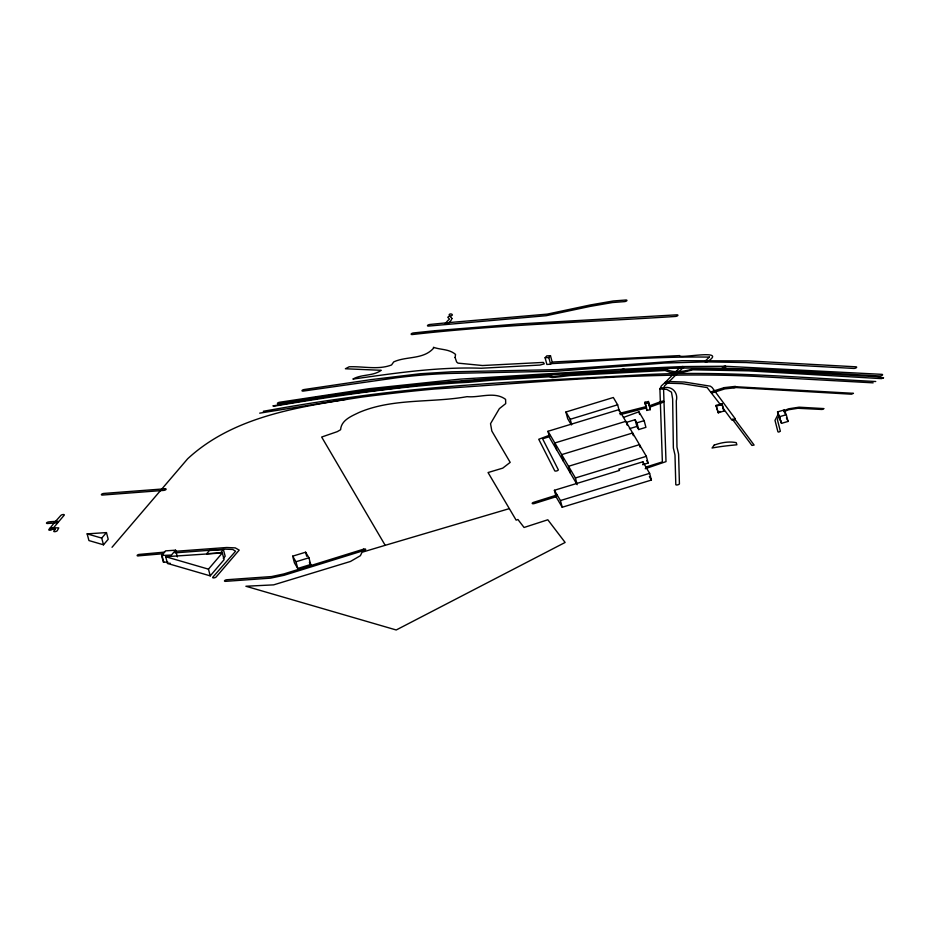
<?xml version="1.0" encoding="UTF-8"?>
<svg xmlns="http://www.w3.org/2000/svg" width="930" height="930" viewBox="0 0 930 930"><rect width="100%" height="100%" fill="white"/><g stroke="black" fill="none" stroke-linecap="round" stroke-linejoin="round"><path stroke-width="1.4" d="M778.166 417.43L777.422 419.779L780.351 431.241L778.794 432.078L777.945 431.869L775.004 420.36L778.224 414.129M175.584 550.2L171.457 555.036L161.576 555.512L165.563 550.862L175.584 550.2L177.363 556.907M112.019 547.282L187.651 458.792C234.314 415.582 301.32 406.468 361.526 397.133A823.678 301.878 -14.8 0 1 434.519 389.019C541.62 382.172 649.024 371.035 756.439 376.418L873.142 382.846M223.398 549.584L220.643 552.815L206.669 553.745L209.436 550.514L223.398 549.584L225.176 556.291L223.34 558.442M210.238 575.868L208.471 569.16L222.317 552.943L224.095 559.651L210.238 575.868L167.481 563.429L165.703 556.721L222.317 552.943M103.497 544.806L101.719 538.098L106.45 532.588L108.217 539.295L103.497 544.806L88.931 540.562L87.153 533.867L106.45 532.588M545.108 357.736L548.816 357.55L550.479 355.69L552.257 362.398L550.595 364.246L546.875 364.444L545.108 357.736L546.782 355.888L550.479 355.69M665.264 382.381L675.354 372.07M668.531 382.253L683.387 367.338M675.354 372.07L680.179 367.408M665.334 382.323L661.358 385.869L659.951 388.903L666.764 389.391L671.483 392.158L672.646 398.993L673.355 447.958L674.982 454.968L675.796 484.588A1.86 0.686 -14.8 0 0 677.633 484.867A1.86 0.686 -14.8 0 0 679.423 483.751L678.598 454.107L676.97 447.098L676.284 400.958C678.516 392.762 671.948 385.659 663.741 387.798L664.648 385.729L668.461 382.311M783.897 410.665L788.617 408.793L799.091 407.189L823.98 408.596L822.085 409.479L797.917 408.282L788.582 409.758L783.851 411.723M649.233 405.899L661.393 401.423A1.86 0.686 -14.8 0 1 663.706 401.318A1.86 0.686 -14.8 0 1 662.625 402.469L649.593 407.224M716.019 405.48L721.727 403.643L722.192 404.271L723.97 410.979L718.286 412.827L716.019 405.48L718.286 412.827M716.507 406.119L722.192 404.271M717.797 412.188L720.076 411.455M557.14 494.946L533.611 502.34A1.86 0.686 -14.8 0 0 532.239 503.49A1.86 0.686 -14.8 0 0 534.401 503.525L556.57 496.574M645.757 467.116L662.369 461.896L659.916 389.031A1.86 0.686 -14.8 0 1 661.718 387.926A1.86 0.686 -14.8 0 1 663.543 388.205L666.008 461.617L645.211 468.72M549.723 435.147L538.737 439.262L554.733 470.789A1.86 0.686 -14.8 0 0 556.826 470.882A1.86 0.686 -14.8 0 0 558.291 469.743L542.609 438.809L549.525 436.647M619.613 413.362L646.431 406.55M620.147 414.629L646.78 407.875M571.287 424.778L567.684 418.698L565.917 412.002L613.323 397.505L617.648 404.794L619.427 411.502M565.917 412.002L570.241 419.279L617.648 404.794M576.484 483.507L549.746 437.984L547.968 431.288L618.915 409.653L626.402 422.383L635.085 419.721L636.864 426.428L638.724 429.544L645.92 427.347L644.153 420.639L638.91 411.804L623.484 417.419M635.085 419.721L636.945 422.836L644.153 420.639M629.412 428.707L636.864 426.428M292.659 556.175L305.61 552.211L308.934 557.791L310.701 564.498L297.751 568.463L294.438 562.883L292.659 556.175L295.984 561.755L297.751 568.463M295.984 561.755L308.934 557.791M642.828 461.803L618.81 469.139L619.578 470.406L554.396 490.284L556.175 496.992L562.208 507.245L651.407 480.054L649.628 473.347L642.828 461.803L643.537 464.489M625.785 421.337L554.838 442.971L556.617 449.678M547.968 431.288L575.403 477.962L646.35 456.328L648.117 463.035L642.665 464.698M554.396 490.284L560.441 500.538L649.628 473.347M385.194 545.317L362.026 552.257L360.398 555.687L350.471 561.464L273.629 584.865L245.892 586.249L396.215 629.982L565.126 542.457L547.817 519.777L524.067 527.473L517.929 519.51L516.127 520.137L488.052 472.545L502.746 468.139L510.186 462.373L491.842 431.055L490.529 423.685L499.352 408.654L505.711 403.608L505.595 399.365C494.528 391.065 479.566 397.935 467.058 396.657C431.45 403.016 393.018 398.028 359.143 412.443C351.726 416.024 341.171 420.104 340.613 429.718L337.288 431.648L321.664 437.042L385.194 545.317L509.14 508.687M777.55 411.897L784.118 409.991L786.303 414.734L788.07 421.441L781.502 423.336L777.55 411.897L781.502 423.336M779.735 416.628L786.303 414.734M644.99 402.318L648.431 401.504L650.198 408.212L650.303 409.63L646.85 410.444L644.99 402.318L646.85 410.444M645.083 403.748L648.524 402.934L648.431 401.504M259.703 413.153L347.006 399.156M263.295 411.281L286.498 407.212A776.399 284.545 -14.8 0 1 351.389 397.273C446.795 383.741 543.236 380.591 639.317 374.964C718.158 370.326 797.033 377.464 875.735 381.509M447.284 322.745L429.846 324.477A1.86 0.686 -14.8 0 0 427.568 325.442A1.86 0.686 -14.8 0 0 428.718 326.07L546.27 315.689L590.097 306.412L612.533 302.529L624.472 301.622A1.86 0.686 -14.8 0 0 626.82 300.692A1.86 0.686 -14.8 0 0 625.785 300.018L613.242 300.983L590.48 304.935L547.235 314.119L447.365 322.733M164.656 552.106L138.814 554.454A1.86 0.686 -14.8 0 0 137.152 555.594A1.86 0.686 -14.8 0 0 139.105 555.791L163.564 553.699M174.759 551.362L226.722 547.503L235.267 547.886L239.196 550.107L216.12 576.995A1.86 0.686 -14.8 0 1 213.749 577.902A1.86 0.686 -14.8 0 1 212.796 577.193L235.569 551.234L232.779 549.49L225.188 549.13L175.026 552.85M161.576 555.512L163.355 562.22L167.865 562.092M167.481 563.429L170.225 563.243M621.879 370.791C507.187 376.964 392.158 383.055 278.977 403.783A1.86 0.686 -14.8 0 1 277.442 403.329A1.86 0.686 -14.8 0 1 279.488 402.272L369.21 388.682L460.059 379.126L623.321 369.175L682.573 366.56M621.833 370.791C707.8 364.025 793.848 371.256 879.71 375.964A1.86 0.686 -14.8 0 0 882.245 375.243A1.86 0.686 -14.8 0 0 881.838 374.348L725.226 366.257M682.655 366.56L725.098 366.257M667.903 381.498L684.445 382.044L710.357 386.183L712.101 387.473L735.258 418.791A1.86 0.686 -14.8 0 1 733.933 419.942A1.86 0.686 -14.8 0 1 731.747 419.93L723.273 408.468M665.787 383.125A1.86 0.686 -14.8 0 0 668.693 381.998A1.86 0.686 -14.8 0 0 666.206 381.823A1.86 0.686 -14.8 0 0 665.787 383.125L682.027 383.637L707.137 387.577L720.738 405.038M87.153 533.867L101.719 538.098M165.703 556.721L208.471 569.16M723.97 410.979L721.727 403.643M309.376 562.266L310.701 564.498M649.361 476.59L651.407 480.054M646.35 456.328L626.402 422.383L627.111 425.068M646.745 460.699L648.117 463.035M786.431 417.884L788.07 421.441M784.118 409.991L785.187 414.013M779.201 415.466L780.967 422.174M648.524 402.934L650.303 409.63M638.91 411.804L639.619 414.489M636.945 422.836L638.724 429.544M640.189 447.33L639.48 444.645L568.532 466.279L570.311 472.986M633.342 435.682L632.633 432.996L561.685 454.619L563.464 461.327M570.241 419.279L571.659 424.65M548.816 357.55L550.595 364.246M575.403 477.962L577.17 484.67M560.441 500.538L562.208 507.245M305.61 552.211L306.679 556.245M162.053 555.652L163.831 562.359M455.096 357.515L456.618 361.956L457.978 363.13L482.507 365.525L543.387 362.409L544.271 363.874L539.935 365.06L481.252 368.245C438.228 366.676 395.366 373.151 352.877 379.091C361.654 374.034 372.895 376.336 381.23 370.314L345.379 368.757L349.157 366.792C363.188 366.164 378.115 370.152 391.553 364.967L393.704 361.91C406.573 355.969 423.278 359.817 433.601 348.146L433.415 347.285C440.82 349.982 449.004 348.855 455.561 354.411L455.096 357.515M732.945 387.368L851.555 394.204L853.449 393.32L734.828 386.671L732.945 387.368M451.91 318.42C450.632 323.849 440.006 327.523 449.469 319.083L447.783 317.27L449.911 315.572C447.284 314.2 452.061 312.968 452.433 314.956L450.294 316.688L451.91 318.42M709.404 357.108L705.149 361.096A1.86 0.686 -14.8 0 0 705.812 361.898L746.29 362.537L853.787 368.431A1.86 0.686 -14.8 0 0 856.309 367.699A1.86 0.686 -14.8 0 0 855.914 366.804L748.348 360.91L682.074 360.7L558.163 369.594L451.364 371.826L420.244 373.732L371.175 379.603L304.052 389.542A1.86 0.686 -14.8 0 0 302.018 390.6A1.86 0.686 -14.8 0 0 303.575 391.042L396.854 377.731A271.014 99.324 -14.8 0 1 449.76 373.453L556.628 371.21L664.264 363.06L705.812 361.898A1.86 0.686 -14.8 0 0 708.288 361.084C727.202 348.413 677.912 359.201 679.725 355.586L553.92 361.956A1.86 0.686 -14.8 0 0 551.56 362.874A1.86 0.686 -14.8 0 0 552.536 363.572C604.733 360.747 657.173 356.271 709.404 357.108M883.5 377.813L881.477 378.638L748.824 370.861L692.931 369.803L682.481 372.419L670.681 372.605L665.09 370.489L570.009 375.557L552.385 377.627L548.642 376.836L492.598 380.138L468.604 382.288C403.574 385.601 338.973 395.331 274.792 406.038L272.885 405.91L335.021 395.483L426.835 384.206L493.47 379.068L549.863 375.743L553.559 376.534L570.764 374.488L666.438 369.396C675.052 373.639 685.061 371.128 693.861 368.722L750.208 369.78L876.339 376.697L883.5 377.813M714.147 445.133L712.066 448.016C720.227 446.47 728.748 445.575 736.874 444.784L736.235 442.657C728.946 441.122 721.087 442.61 714.147 445.133M732.468 419.36L751.917 445.435L754.114 445.063L734.677 418.977L732.468 419.36M54.765 522.242L48.918 529.53A1.86 0.686 -14.8 0 0 49.906 530.216A1.86 0.686 -14.8 0 0 52.266 529.298L64.17 515.232A1.86 0.686 -14.8 0 0 63.228 514.523A1.86 0.686 -14.8 0 0 60.845 515.429L54.8 522.207M55.3 529.286L53.87 530.96A1.86 0.686 -14.8 0 0 54.858 531.658A1.86 0.686 -14.8 0 0 57.218 530.739L58.776 527.915L51.941 527.717A1.86 0.686 -14.8 0 0 49.639 528.682A1.86 0.686 -14.8 0 0 50.755 529.321L55.3 529.286M724.238 387.624L712.752 391.274A1.86 0.686 -14.8 0 0 711.415 392.425A1.86 0.686 -14.8 0 0 713.589 392.46L724.819 388.88L733.061 388.019A1.86 0.686 -14.8 0 0 735.584 387.287A1.86 0.686 -14.8 0 0 735.177 386.403L724.238 387.624M363.502 549.188L283.929 573.915L271.63 576.553L226.955 579.727A1.86 0.686 -14.8 0 0 224.595 580.657A1.86 0.686 -14.8 0 0 225.606 581.343L270.584 578.146L284.045 575.298L364.269 550.386A1.86 0.686 -14.8 0 0 365.653 549.235A1.86 0.686 -14.8 0 0 363.502 549.188M51.034 521.66L48.837 521.893A1.86 0.686 -14.8 0 0 46.57 522.869A1.86 0.686 -14.8 0 0 47.767 523.485L55.742 522.916A1.86 0.686 -14.8 0 0 58.125 522.021A1.86 0.686 -14.8 0 0 57.183 521.3L51.034 521.66M434.845 330.72L413.478 332.952A1.86 0.686 -14.8 0 0 411.211 333.928A1.86 0.686 -14.8 0 0 412.397 334.533C499.747 324.628 587.714 322.175 675.378 316.456A1.86 0.686 -14.8 0 0 677.761 315.549A1.86 0.686 -14.8 0 0 676.819 314.828L517.499 324.024L434.845 330.72M164.97 488.796L103.858 493.435A1.86 0.686 -14.8 0 0 101.521 494.365A1.86 0.686 -14.8 0 0 102.544 495.051L163.657 490.401A1.86 0.686 -14.8 0 0 166.005 489.471A1.86 0.686 -14.8 0 0 164.97 488.796M445.935 324.349A1.86 0.686 -14.8 0 0 448.527 323.082A1.86 0.686 -14.8 0 0 445.702 323.187A1.86 0.686 -14.8 0 0 445.935 324.349M621.659 370.791A1.86 0.686 -14.8 0 0 624.414 369.582A1.86 0.686 -14.8 0 0 621.728 369.559A1.86 0.686 -14.8 0 0 621.659 370.791M680.783 368.187A1.86 0.686 -14.8 0 0 683.585 367.001A1.86 0.686 -14.8 0 0 680.969 366.932A1.86 0.686 -14.8 0 0 680.783 368.187M723.098 367.885A1.86 0.686 -14.8 0 0 725.993 366.757A1.86 0.686 -14.8 0 0 723.505 366.583A1.86 0.686 -14.8 0 0 723.098 367.885M675.924 372.849A1.86 0.686 -14.8 0 0 678.761 371.686A1.86 0.686 -14.8 0 0 676.191 371.57A1.86 0.686 -14.8 0 0 675.924 372.849"/></g></svg>
